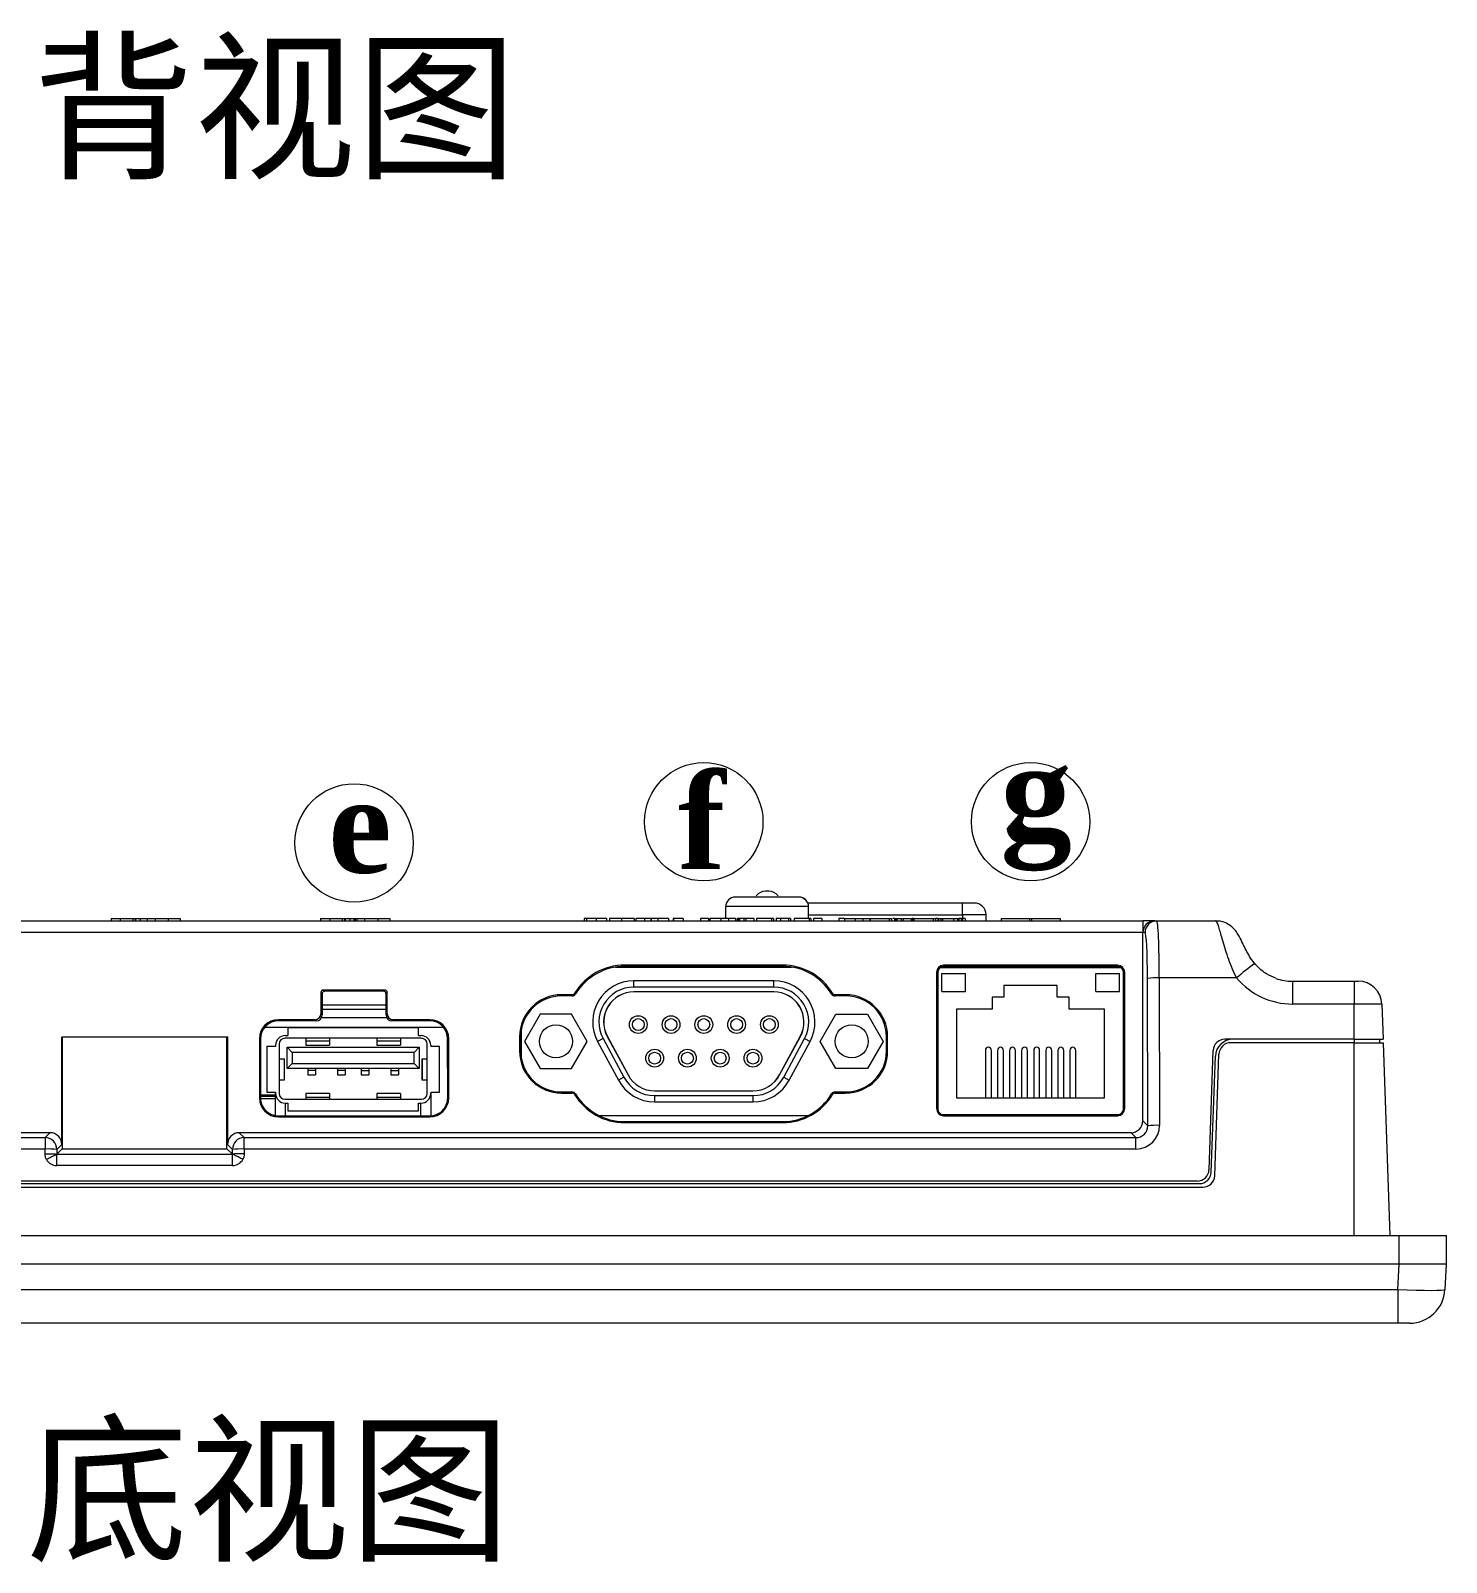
# Model space of a CAD drawing. Header units: millimetres. Extents: x 76 to 1788, y -159 to 878.
# Drawn here: x 1183.3 to 1302.9, y 143.1 to 272.5 of the extents above; entities that cross this region are included whole.
import ezdxf

# ---------------------------------------------------------------- set-up
doc = ezdxf.new("R2010")
doc.units = ezdxf.units.MM
doc.header["$LTSCALE"] = 2
doc.styles.get("Standard").update_dxf_attribs({"font": 'TIMES.TTF'})

msp = doc.modelspace()

# ---------------------------------------------------------------- linework, layer by layer
at = {"lineweight": 0}
for p, q in [((1249.027, 198.509), (1242.027, 198.509)), ((1242.027, 197.509), (1242.027, 198.509)), ((1262.027, 198.809), (1248.969, 198.809)), ((1249.027, 197.509), (1249.027, 198.509)), ((1262.027, 197.809), (1262.027, 198.809)), ((1148.586, 197.309), (1277.277, 197.309)), ((1190.096, 197.509), (1190.096, 197.309)), ((1190.096, 197.509), (1190.868, 197.509)), ((1190.868, 197.509), (1190.868, 197.309)), ((1190.868, 197.509), (1191.93, 197.509)), ((1191.93, 197.509), (1191.93, 197.309)), ((1191.93, 197.509), (1192.124, 197.509)), ((1192.124, 197.509), (1192.124, 197.309)), ((1192.124, 197.509), (1192.15, 197.509)), ((1192.15, 197.509), (1192.15, 197.309)), ((1192.15, 197.509), (1192.548, 197.509)), ((1192.548, 197.509), (1192.548, 197.309)), ((1192.548, 197.509), (1193.136, 197.509)), ((1193.136, 197.509), (1193.136, 197.309)), ((1193.136, 197.509), (1193.143, 197.509)), ((1193.143, 197.509), (1193.143, 197.309)), ((1193.143, 197.509), (1193.817, 197.509)), ((1193.817, 197.509), (1193.817, 197.309)), ((1193.817, 197.509), (1194.923, 197.509)), ((1194.923, 197.509), (1194.923, 197.309)), ((1194.923, 197.509), (1195.937, 197.509)), ((1195.937, 197.509), (1195.937, 197.309)), ((1207.795, 197.509), (1207.795, 197.309)), ((1207.795, 197.509), (1208.567, 197.509)), ((1208.567, 197.509), (1208.567, 197.309)), ((1208.567, 197.509), (1209.629, 197.509)), ((1209.629, 197.509), (1209.629, 197.309)), ((1209.629, 197.509), (1209.823, 197.509)), ((1209.823, 197.509), (1209.823, 197.309)), ((1209.823, 197.509), (1209.866, 197.509)), ((1209.866, 197.509), (1209.866, 197.309)), ((1209.866, 197.509), (1210.251, 197.509)), ((1210.251, 197.509), (1210.251, 197.309)), ((1210.251, 197.509), (1210.589, 197.509)), ((1210.589, 197.509), (1210.589, 197.309)), ((1210.589, 197.509), (1210.706, 197.509)), ((1210.706, 197.509), (1210.706, 197.309)), ((1210.706, 197.509), (1210.842, 197.509)), ((1210.842, 197.509), (1211.516, 197.509)), ((1210.842, 197.509), (1210.842, 197.309)), ((1211.516, 197.509), (1211.516, 197.309)), ((1211.516, 197.509), (1212.622, 197.509)), ((1212.622, 197.509), (1212.622, 197.309)), ((1212.622, 197.509), (1213.635, 197.509)), ((1213.635, 197.509), (1213.635, 197.309)), ((1230.057, 197.509), (1230.057, 197.309)), ((1230.271, 197.509), (1230.271, 197.309)), ((1231.078, 197.509), (1231.078, 197.309)), ((1231.946, 197.509), (1231.946, 197.309)), ((1232.196, 197.509), (1232.196, 197.309)), ((1233.233, 197.509), (1233.233, 197.309)), ((1234.279, 197.509), (1234.279, 197.309)), ((1235.168, 197.509), (1234.418, 197.509)), ((1234.418, 197.509), (1234.418, 197.309)), ((1235.168, 197.509), (1235.168, 197.309)), ((1235.696, 197.509), (1235.168, 197.509)), ((1235.696, 197.509), (1235.696, 197.309)), ((1235.724, 197.509), (1235.696, 197.509)), ((1235.724, 197.509), (1235.724, 197.309)), ((1236.279, 197.509), (1235.724, 197.509)), ((1236.279, 197.509), (1236.279, 197.309)), ((1237.196, 197.509), (1236.279, 197.509)), ((1237.196, 197.509), (1237.196, 197.309)), ((1237.585, 197.509), (1237.585, 197.309)), ((1237.608, 197.509), (1237.585, 197.509)), ((1237.608, 197.509), (1237.608, 197.309)), ((1237.613, 197.509), (1237.613, 197.309)), ((1238.418, 197.509), (1237.613, 197.509)), ((1238.418, 197.509), (1238.418, 197.309)), ((1240.585, 197.509), (1239.891, 197.509)), ((1239.891, 197.509), (1239.891, 197.309)), ((1240.585, 197.509), (1240.585, 197.309)), ((1240.696, 197.509), (1240.696, 197.309)), ((1241.613, 197.509), (1240.696, 197.509)), ((1242.269, 197.509), (1241.613, 197.509)), ((1241.613, 197.509), (1241.613, 197.309)), ((1242.269, 197.509), (1242.269, 197.309)), ((1242.857, 197.509), (1242.269, 197.509)), ((1242.857, 197.509), (1242.857, 197.309)), ((1243.002, 197.509), (1243.002, 197.309)), ((1243.029, 197.509), (1243.029, 197.309)), ((1243.085, 197.509), (1243.029, 197.509)), ((1243.085, 197.509), (1243.085, 197.309)), ((1243.179, 197.509), (1243.179, 197.309)), ((1243.565, 197.509), (1243.565, 197.309)), ((1243.736, 197.509), (1243.736, 197.309)), ((1244.391, 197.509), (1244.391, 197.309)), ((1244.641, 197.509), (1244.641, 197.309)), ((1245.907, 197.509), (1244.641, 197.509)), ((1245.907, 197.509), (1245.907, 197.309)), ((1246.057, 197.509), (1245.907, 197.509)), ((1246.057, 197.509), (1246.057, 197.309)), ((1246.279, 197.509), (1246.279, 197.309)), ((1246.654, 197.509), (1246.654, 197.309)), ((1247.324, 197.509), (1247.324, 197.309)), ((1247.502, 197.509), (1247.502, 197.309)), ((1247.807, 197.509), (1247.807, 197.309)), ((1249.074, 197.509), (1247.807, 197.509)), ((1249.027, 197.809), (1262.027, 197.809)), ((1249.074, 197.509), (1249.074, 197.309)), ((1249.224, 197.509), (1249.074, 197.509)), ((1249.224, 197.509), (1249.224, 197.309)), ((1249.446, 197.509), (1249.446, 197.309)), ((1250.141, 197.509), (1249.446, 197.509)), ((1250.141, 197.509), (1250.141, 197.309)), ((1251.573, 197.509), (1251.573, 197.309)), ((1252.052, 197.509), (1251.573, 197.509)), ((1252.052, 197.509), (1252.968, 197.509)), ((1252.052, 197.509), (1252.052, 197.309)), ((1252.968, 197.509), (1253.625, 197.509)), ((1252.968, 197.509), (1252.968, 197.309)), ((1253.625, 197.509), (1253.625, 197.309)), ((1253.625, 197.509), (1254.213, 197.509)), ((1254.213, 197.509), (1254.213, 197.309)), ((1254.213, 197.509), (1254.239, 197.509)), ((1254.239, 197.509), (1254.239, 197.309)), ((1254.239, 197.509), (1255.839, 197.509)), ((1255.839, 197.509), (1255.839, 197.309)), ((1255.839, 197.509), (1256.024, 197.509)), ((1256.024, 197.509), (1256.024, 197.309)), ((1256.302, 197.509), (1256.143, 197.509)), ((1256.302, 197.509), (1256.302, 197.309)), ((1256.329, 197.509), (1256.329, 197.309)), ((1256.329, 197.509), (1256.385, 197.509)), ((1256.385, 197.509), (1256.385, 197.309)), ((1256.479, 197.509), (1256.479, 197.309)), ((1256.865, 197.509), (1256.865, 197.309)), ((1257.036, 197.509), (1257.036, 197.309)), ((1257.691, 197.509), (1257.691, 197.309)), ((1257.712, 197.509), (1257.712, 197.309)), ((1257.768, 197.509), (1257.768, 197.309)), ((1257.861, 197.509), (1257.861, 197.309)), ((1257.906, 197.509), (1257.861, 197.509)), ((1257.913, 197.509), (1257.913, 197.309)), ((1257.913, 197.509), (1259.562, 197.509)), ((1259.562, 197.509), (1259.562, 197.309)), ((1259.562, 197.509), (1259.746, 197.509)), ((1259.746, 197.509), (1259.746, 197.309)), ((1259.941, 197.509), (1259.746, 197.509)), ((1259.941, 197.509), (1259.941, 197.309)), ((1259.941, 197.509), (1260, 197.509)), ((1260, 197.509), (1260, 197.309)), ((1260.204, 197.509), (1260.204, 197.309)), ((1260.357, 197.509), (1260.357, 197.309)), ((1260.357, 197.509), (1261.274, 197.509)), ((1261.274, 197.509), (1261.274, 197.309)), ((1261.612, 197.509), (1261.612, 197.309)), ((1261.659, 197.509), (1261.659, 197.309)), ((1261.659, 197.509), (1261.718, 197.509)), ((1261.718, 197.509), (1261.718, 197.309)), ((1261.934, 197.509), (1261.718, 197.509)), ((1261.934, 197.509), (1261.934, 197.309)), ((1264.027, 197.809), (1262.027, 197.809)), ((1262.027, 197.809), (1262.027, 197.509)), ((1262.032, 197.509), (1262.032, 197.309)), ((1262.265, 197.509), (1262.265, 197.309)), ((1264.027, 197.309), (1264.027, 197.809)), ((1265.309, 197.509), (1267.706, 197.509)), ((1265.309, 197.509), (1265.309, 197.309)), ((1267.706, 197.509), (1267.706, 197.309)), ((1267.706, 197.509), (1267.88, 197.509)), ((1267.88, 197.509), (1267.88, 197.309)), ((1267.88, 197.509), (1270.277, 197.509)), ((1270.277, 197.509), (1270.277, 197.309)), ((1277.277, 197.309), (1277.277, 196.309)), ((1278.276, 197.309), (1277.277, 197.309)), ((1278.276, 197.309), (1278.458, 197.309)), ((1278.458, 197.309), (1283.426, 197.309)), ((1277.277, 196.309), (1148.586, 196.309)), ((1277.459, 196.309), (1277.277, 196.309)), ((1277.277, 180.407), (1277.277, 196.309)), ((1232.721, 193.399), (1247.593, 193.399)), ((1246.833, 193.562), (1233.481, 193.562)), ((1233.481, 193.459), (1233.481, 193.562)), ((1246.833, 193.459), (1233.481, 193.459)), ((1244.245, 193.459), (1244.255, 193.399)), ((1246.799, 193.399), (1246.81, 193.459)), ((1246.833, 193.459), (1246.833, 193.562)), ((1259.839, 192.949), (1259.839, 181.449)), ((1259.942, 192.949), (1259.839, 192.949)), ((1259.942, 192.949), (1259.932, 181.449)), ((1259.943, 192.97), (1259.943, 181.343)), ((1275.443, 193.349), (1260.143, 193.349)), ((1260.293, 191.349), (1260.293, 192.849)), ((1260.293, 192.849), (1262.293, 192.849)), ((1275.143, 193.552), (1260.443, 193.552)), ((1260.443, 193.449), (1260.443, 193.552)), ((1275.143, 193.449), (1260.443, 193.449)), ((1262.293, 191.349), (1262.293, 192.849)), ((1273.293, 191.349), (1273.293, 192.849)), ((1273.293, 192.849), (1275.293, 192.849)), ((1275.143, 193.449), (1275.143, 193.552)), ((1275.293, 191.349), (1275.293, 192.849)), ((1275.643, 181.343), (1275.643, 192.97)), ((1275.654, 181.449), (1275.643, 192.949)), ((1275.643, 192.949), (1275.746, 192.949)), ((1275.746, 181.449), (1275.746, 192.949)), ((1234.266, 191.71), (1234.266, 192.235)), ((1246.086, 192.235), (1234.266, 192.235)), ((1246.086, 191.71), (1234.266, 191.71)), ((1246.086, 191.71), (1246.086, 192.235)), ((1270.043, 191.849), (1265.543, 191.849)), ((1265.543, 191.849), (1265.543, 190.849)), ((1270.043, 190.849), (1270.043, 191.849)), ((1277.691, 179.993), (1277.669, 192.448)), ((1278.667, 192.483), (1278.69, 180.028)), ((1285.2, 192.483), (1278.667, 192.483)), ((1289.917, 192.209), (1289.917, 190.279)), ((1289.917, 192.209), (1295.127, 192.209)), ((1295.127, 192.209), (1295.474, 192.209)), ((1295.127, 192.209), (1295.127, 190.279)), ((1229.037, 191.062), (1228.157, 191.062)), ((1228.157, 190.961), (1228.157, 191.062)), ((1229.037, 190.961), (1228.157, 190.961)), ((1229.037, 190.961), (1229.037, 191.062)), ((1229.343, 191.133), (1229.256, 191.186)), ((1246.086, 191.31), (1234.266, 191.31)), ((1246.086, 191.3), (1234.266, 191.3)), ((1250.971, 191.133), (1251.058, 191.186)), ((1252.157, 191.062), (1251.277, 191.062)), ((1251.277, 190.961), (1251.277, 191.062)), ((1252.157, 190.961), (1251.277, 190.961)), ((1252.157, 190.961), (1252.157, 191.062)), ((1260.293, 191.349), (1262.293, 191.349)), ((1265.543, 190.849), (1264.543, 190.849)), ((1264.543, 190.849), (1264.543, 189.849)), ((1271.043, 190.849), (1270.043, 190.849)), ((1271.043, 189.849), (1271.043, 190.849)), ((1273.293, 191.349), (1275.293, 191.349)), ((1295.127, 190.279), (1289.917, 190.279)), ((1295.127, 187.309), (1295.127, 190.279)), ((1297.473, 190.279), (1295.127, 190.279)), ((1297.473, 190.279), (1297.576, 187.309)), ((1226.356, 189.419), (1225.031, 187.124)), ((1229.006, 189.419), (1226.356, 189.419)), ((1230.331, 187.124), (1229.006, 189.419)), ((1250.021, 187.124), (1251.346, 189.419)), ((1251.346, 189.419), (1253.996, 189.419)), ((1253.996, 189.419), (1255.321, 187.124)), ((1259.943, 189.709), (1259.939, 189.709)), ((1264.543, 189.849), (1261.543, 189.849)), ((1261.543, 189.849), (1261.543, 182.349)), ((1274.043, 189.849), (1271.043, 189.849)), ((1274.043, 182.349), (1274.043, 189.849)), ((1275.646, 189.709), (1275.643, 189.709)), ((1224.771, 185.612), (1224.771, 188.194)), ((1255.581, 187.972), (1255.581, 185.832)), ((1185.923, 178.41), (1185.923, 187.509)), ((1185.923, 187.509), (1185.965, 187.467)), ((1185.923, 187.509), (1199.923, 187.509)), ((1185.965, 187.467), (1185.965, 178.051)), ((1199.881, 187.467), (1185.965, 187.467)), ((1199.923, 187.509), (1199.881, 187.467)), ((1199.881, 178.051), (1199.881, 187.467)), ((1199.923, 187.509), (1199.923, 178.41)), ((1224.604, 187.509), (1224.604, 186.309)), ((1224.702, 187.509), (1224.604, 187.509)), ((1224.702, 187.509), (1224.701, 186.309)), ((1224.771, 187.309), (1224.701, 187.309)), ((1225.031, 187.124), (1226.356, 184.829)), ((1229.006, 184.829), (1230.331, 187.124)), ((1231.663, 187.352), (1231.201, 187.104)), ((1231.201, 187.104), (1232.956, 183.844)), ((1231.663, 187.352), (1233.418, 184.092)), ((1232.015, 187.542), (1233.77, 184.282)), ((1232.024, 187.547), (1233.779, 184.287)), ((1246.573, 184.287), (1248.328, 187.547)), ((1246.582, 184.282), (1248.337, 187.542)), ((1246.934, 184.092), (1248.689, 187.352)), ((1247.396, 183.844), (1249.151, 187.104)), ((1248.689, 187.352), (1249.151, 187.104)), ((1251.346, 184.829), (1250.021, 187.124)), ((1255.321, 187.124), (1253.996, 184.829)), ((1255.613, 187.309), (1255.581, 187.309)), ((1255.612, 187.509), (1255.711, 187.509)), ((1255.614, 186.309), (1255.612, 187.509)), ((1255.711, 186.309), (1255.711, 187.509)), ((1259.943, 187.309), (1259.937, 187.309)), ((1295.127, 187.309), (1284.218, 187.309)), ((1295.127, 187.009), (1284.708, 187.009)), ((1295.127, 187.309), (1295.127, 187.009)), ((1295.127, 187.309), (1297.276, 187.309)), ((1295.127, 187.009), (1297.587, 187.009)), ((1295.127, 170.709), (1295.127, 187.009)), ((1297.276, 187.309), (1297.576, 187.309)), ((1297.276, 187.309), (1297.287, 187.009)), ((1297.587, 187.009), (1298.156, 170.709)), ((1224.701, 186.309), (1224.604, 186.309)), ((1255.614, 186.309), (1255.711, 186.309)), ((1263.973, 186.349), (1263.973, 182.349)), ((1264.473, 182.349), (1264.473, 186.349)), ((1264.993, 186.349), (1264.993, 182.349)), ((1265.493, 182.349), (1265.493, 186.349)), ((1266.013, 186.349), (1266.013, 182.349)), ((1266.513, 182.349), (1266.513, 186.349)), ((1267.033, 186.349), (1267.033, 182.349)), ((1267.533, 182.349), (1267.533, 186.349)), ((1268.053, 186.349), (1268.053, 182.349)), ((1268.553, 182.349), (1268.553, 186.349)), ((1269.073, 186.349), (1269.073, 182.349)), ((1269.573, 182.349), (1269.573, 186.349)), ((1270.093, 186.349), (1270.093, 182.349)), ((1270.593, 182.349), (1270.593, 186.349)), ((1271.113, 186.349), (1271.113, 182.349)), ((1271.613, 182.349), (1271.613, 186.349)), ((1282.867, 176.274), (1283.218, 186.344)), ((1283.061, 176.074), (1283.403, 185.861)), ((1283.35, 175.774), (1283.709, 186.044)), ((1226.356, 184.829), (1229.006, 184.829)), ((1233.418, 184.092), (1232.956, 183.844)), ((1246.934, 184.092), (1247.396, 183.844)), ((1253.996, 184.829), (1251.346, 184.829)), ((1228.157, 182.849), (1229.037, 182.849)), ((1228.157, 182.849), (1228.157, 182.755)), ((1228.157, 182.755), (1229.037, 182.755)), ((1229.037, 182.849), (1229.037, 182.755)), ((1229.336, 182.681), (1229.256, 182.632)), ((1236.021, 182.948), (1244.331, 182.948)), ((1236.021, 182.938), (1244.331, 182.938)), ((1236.021, 182.538), (1244.331, 182.538)), ((1236.021, 182.538), (1236.021, 182.013)), ((1244.331, 182.538), (1244.331, 182.013)), ((1250.978, 182.681), (1251.058, 182.632)), ((1251.277, 182.849), (1252.157, 182.849)), ((1251.277, 182.849), (1251.277, 182.755)), ((1251.277, 182.755), (1252.157, 182.755)), ((1252.157, 182.849), (1252.157, 182.755)), ((1236.021, 182.013), (1244.331, 182.013)), ((1259.932, 181.449), (1259.839, 181.449)), ((1261.543, 182.349), (1274.043, 182.349)), ((1275.654, 181.449), (1275.746, 181.449)), ((1231.333, 180.849), (1248.981, 180.849)), ((1233.481, 180.347), (1246.833, 180.347)), ((1233.481, 180.347), (1233.481, 180.255)), ((1233.481, 180.255), (1246.833, 180.255)), ((1246.833, 180.347), (1246.833, 180.255)), ((1260.443, 180.937), (1260.443, 180.845)), ((1260.443, 180.937), (1275.143, 180.937)), ((1260.443, 180.845), (1275.143, 180.845)), ((1275.143, 180.937), (1275.143, 180.845)), ((1277.277, 180.407), (1277.691, 179.993)), ((1127.859, 178.991), (1184.507, 178.991)), ((1184.925, 179.409), (1128.277, 179.409)), ((1184.507, 178.991), (1184.925, 179.409)), ((1184.507, 178.991), (1184.507, 178.027)), ((1200.922, 179.409), (1201.34, 178.991)), ((1276.278, 179.409), (1200.922, 179.409)), ((1201.34, 178.027), (1201.34, 178.991)), ((1201.34, 178.991), (1276.696, 178.991)), ((1276.696, 178.991), (1276.278, 179.409)), ((1276.696, 178.027), (1276.696, 178.991)), ((1184.507, 178.027), (1127.859, 178.027)), ((1184.506, 177.625), (1184.507, 178.027)), ((1185.502, 177.591), (1185.504, 177.59)), ((1185.503, 176.624), (1185.503, 177.588)), ((1185.503, 177.588), (1200.344, 177.588)), ((1185.504, 177.59), (1185.965, 178.051)), ((1185.505, 177.992), (1185.504, 177.59)), ((1185.923, 178.41), (1185.505, 177.992)), ((1185.965, 178.051), (1199.881, 178.051)), ((1200.342, 177.59), (1199.881, 178.051)), ((1200.341, 177.992), (1199.923, 178.41)), ((1200.342, 177.59), (1200.341, 177.992)), ((1200.344, 177.588), (1200.342, 177.59)), ((1200.344, 176.624), (1200.344, 177.588)), ((1201.34, 178.027), (1201.341, 177.625)), ((1276.696, 178.027), (1201.34, 178.027)), ((1200.344, 176.624), (1185.503, 176.624)), ((1123.203, 174.809), (1282.351, 174.809)), ((1123.493, 175.109), (1282.061, 175.109)), ((1281.867, 175.309), (1123.687, 175.309)), ((1106.626, 170.709), (1298.926, 170.709)), ((1298.926, 168.309), (1298.926, 170.709)), ((1298.926, 170.709), (1302.926, 170.709)), ((1302.926, 168.309), (1302.926, 170.709)), ((1298.926, 168.309), (1106.626, 168.309)), ((1298.813, 166.152), (1298.927, 168.309)), ((1302.926, 168.309), (1298.926, 168.309)), ((1302.921, 168.309), (1302.808, 166.152)), ((1106.741, 166.152), (1298.813, 166.152)), ((1298.813, 166.152), (1298.813, 163.309)), ((1298.813, 163.309), (1106.741, 163.309)), ((1299.812, 163.309), (1298.813, 163.309))]:
    msp.add_line(p, q, dxfattribs=at)
at = {"color": 8, "lineweight": 0}
for p, q in [((1207.92, 191.151), (1207.819, 191.253)), ((1208.018, 191.452), (1208.12, 191.351)), ((1213.124, 191.351), (1213.226, 191.452)), ((1213.426, 191.253), (1213.324, 191.151)), ((1204.222, 188.853), (1204.222, 188.952)), ((1207.419, 188.853), (1207.319, 188.952)), ((1207.819, 189.452), (1207.918, 189.352)), ((1207.919, 190.213), (1213.325, 190.213)), ((1213.326, 189.352), (1213.426, 189.452)), ((1213.925, 188.952), (1213.826, 188.853)), ((1217.022, 188.853), (1217.022, 188.952)), ((1202.716, 187.349), (1202.619, 187.349)), ((1208.545, 187.128), (1206.545, 187.128)), ((1214.545, 187.128), (1212.545, 187.128)), ((1218.528, 187.349), (1218.626, 187.349)), ((1204.714, 185.634), (1204.714, 183.884)), ((1216.376, 185.634), (1216.376, 183.884)), ((1207.375, 184.666), (1206.715, 184.666)), ((1209.875, 184.666), (1209.215, 184.666)), ((1211.215, 184.666), (1211.875, 184.666)), ((1213.715, 184.666), (1214.375, 184.666)), ((1202.712, 182.349), (1202.619, 182.349)), ((1208.545, 182.39), (1206.545, 182.39)), ((1214.545, 182.39), (1212.545, 182.39)), ((1218.532, 182.349), (1218.626, 182.349)), ((1204.222, 180.837), (1204.222, 180.745)), ((1217.022, 180.837), (1217.022, 180.745))]:
    msp.add_line(p, q, dxfattribs=at)
at = {"color": 7, "lineweight": 0}
for p, q in [((1207.819, 191.253), (1207.819, 189.452)), ((1207.92, 191.151), (1207.918, 189.352)), ((1213.226, 191.452), (1208.018, 191.452)), ((1213.124, 191.351), (1208.12, 191.351)), ((1213.326, 189.352), (1213.324, 191.151)), ((1213.426, 189.452), (1213.426, 191.253)), ((1207.319, 188.952), (1204.222, 188.952)), ((1213.389, 189.109), (1207.855, 189.109)), ((1213.325, 189.815), (1207.919, 189.815)), ((1217.022, 188.952), (1213.925, 188.952)), ((1218.181, 188.309), (1203.063, 188.309)), ((1207.419, 188.853), (1204.222, 188.853)), ((1216.055, 188.259), (1205.035, 188.259)), ((1205.035, 188.259), (1205.035, 187.609)), ((1217.022, 188.853), (1213.826, 188.853)), ((1216.055, 187.609), (1216.055, 188.259)), ((1202.619, 187.349), (1202.619, 182.349)), ((1202.716, 187.349), (1202.712, 182.349)), ((1203.995, 186.684), (1203.245, 186.684)), ((1203.245, 186.684), (1203.245, 182.834)), ((1203.995, 186.809), (1203.995, 186.684)), ((1204.295, 186.909), (1204.295, 182.709)), ((1216.315, 187.389), (1204.775, 187.389)), ((1204.795, 187.609), (1205.035, 187.609)), ((1204.97, 186.629), (1216.12, 186.629)), ((1205.403, 186.196), (1204.97, 186.629)), ((1204.97, 184.829), (1204.97, 186.629)), ((1206.545, 187.389), (1206.545, 187.386)), ((1206.545, 187.386), (1206.545, 187.128)), ((1208.545, 187.386), (1206.545, 187.386)), ((1206.545, 187.128), (1206.545, 186.79)), ((1206.545, 186.79), (1208.545, 186.79)), ((1208.545, 187.389), (1208.545, 187.386)), ((1208.545, 187.386), (1208.545, 187.128)), ((1208.545, 187.128), (1208.545, 186.79)), ((1212.545, 187.389), (1212.545, 187.386)), ((1212.545, 187.386), (1212.545, 187.128)), ((1214.545, 187.386), (1212.545, 187.386)), ((1212.545, 187.128), (1212.545, 186.79)), ((1212.545, 186.79), (1214.545, 186.79)), ((1214.545, 187.389), (1214.545, 187.386)), ((1214.545, 187.386), (1214.545, 187.128)), ((1214.545, 187.128), (1214.545, 186.79)), ((1216.12, 186.629), (1215.687, 186.196)), ((1216.055, 187.609), (1216.295, 187.609)), ((1216.12, 186.629), (1216.12, 184.829)), ((1216.795, 182.709), (1216.795, 186.909)), ((1217.095, 186.809), (1217.095, 186.684)), ((1217.845, 186.684), (1217.095, 186.684)), ((1217.845, 182.834), (1217.845, 186.684)), ((1218.532, 182.349), (1218.528, 187.349)), ((1218.626, 182.349), (1218.626, 187.349)), ((1204.295, 185.634), (1204.714, 185.634)), ((1204.714, 185.634), (1204.74, 185.634)), ((1204.74, 183.884), (1204.74, 185.634)), ((1205.403, 185.262), (1204.97, 184.829)), ((1205.403, 186.196), (1205.403, 185.262)), ((1215.687, 186.196), (1205.403, 186.196)), ((1205.403, 185.262), (1215.687, 185.262)), ((1215.687, 185.262), (1215.687, 186.196)), ((1216.12, 184.829), (1215.687, 185.262)), ((1216.35, 185.634), (1216.376, 185.634)), ((1216.35, 185.634), (1216.35, 183.884)), ((1216.376, 185.634), (1216.795, 185.634)), ((1204.295, 183.884), (1204.714, 183.884)), ((1204.714, 183.884), (1204.74, 183.884)), ((1216.12, 184.829), (1204.97, 184.829)), ((1206.715, 184.829), (1206.715, 184.666)), ((1206.715, 184.666), (1206.715, 184.309)), ((1206.715, 184.309), (1207.375, 184.309)), ((1207.375, 184.829), (1207.375, 184.666)), ((1207.375, 184.666), (1207.375, 184.309)), ((1209.215, 184.829), (1209.215, 184.666)), ((1209.215, 184.666), (1209.215, 184.309)), ((1209.215, 184.309), (1209.875, 184.309)), ((1209.875, 184.829), (1209.875, 184.666)), ((1209.875, 184.666), (1209.875, 184.309)), ((1211.215, 184.829), (1211.215, 184.666)), ((1211.215, 184.666), (1211.215, 184.309)), ((1211.215, 184.309), (1211.875, 184.309)), ((1211.875, 184.829), (1211.875, 184.666)), ((1211.875, 184.666), (1211.875, 184.309)), ((1213.715, 184.829), (1213.715, 184.666)), ((1213.715, 184.666), (1213.715, 184.309)), ((1213.715, 184.309), (1214.375, 184.309)), ((1214.375, 184.829), (1214.375, 184.666)), ((1214.375, 184.666), (1214.375, 184.309)), ((1216.35, 183.884), (1216.376, 183.884)), ((1216.376, 183.884), (1216.795, 183.884)), ((1203.995, 182.586), (1202.712, 182.586)), ((1202.712, 182.486), (1203.995, 182.486)), ((1203.245, 182.834), (1203.995, 182.834)), ((1203.995, 182.834), (1203.995, 182.709)), ((1203.995, 180.854), (1203.995, 182.709)), ((1206.545, 182.728), (1206.545, 182.39)), ((1208.545, 182.728), (1206.545, 182.728)), ((1208.545, 182.728), (1208.545, 182.39)), ((1212.545, 182.728), (1212.545, 182.39)), ((1214.545, 182.728), (1212.545, 182.728)), ((1214.545, 182.728), (1214.545, 182.39)), ((1217.095, 182.834), (1217.095, 182.709)), ((1217.095, 182.834), (1217.845, 182.834)), ((1217.095, 182.709), (1217.095, 180.839)), ((1203.995, 182.273), (1202.732, 182.273)), ((1204.775, 182.229), (1216.315, 182.229)), ((1204.795, 181.909), (1205.035, 181.909)), ((1204.82, 180.837), (1204.82, 181.909)), ((1205.035, 181.909), (1205.035, 181.259)), ((1205.035, 181.259), (1216.055, 181.259)), ((1206.545, 182.39), (1206.545, 182.229)), ((1208.545, 182.39), (1208.545, 182.229)), ((1212.545, 182.39), (1212.545, 182.229)), ((1214.545, 182.39), (1214.545, 182.229)), ((1216.055, 181.259), (1216.055, 181.909)), ((1216.055, 181.909), (1216.295, 181.909)), ((1216.27, 180.837), (1216.27, 181.909)), ((1204.222, 180.837), (1217.022, 180.837)), ((1204.222, 180.745), (1217.022, 180.745))]:
    msp.add_line(p, q, dxfattribs=at)
at = {"lineweight": 0, "flags": 128}
msp.add_lwpolyline([(1248.544, 199.243), (1248.672, 199.174), (1248.793, 199.074)], dxfattribs=at)
at = {"lineweight": 0}
for centre, radius in [((1240.176, 205.68), 5), ((1267.793, 205.68), 5), ((1210.622, 203.887), 5), ((1234.636, 188.544), 0.75), ((1234.636, 188.544), 0.5), ((1237.406, 188.544), 0.75), ((1237.406, 188.544), 0.5), ((1240.176, 188.544), 0.75), ((1240.176, 188.544), 0.5), ((1242.946, 188.544), 0.75), ((1242.946, 188.544), 0.5), ((1245.716, 188.544), 0.75), ((1245.716, 188.544), 0.5), ((1227.681, 187.124), 1.4), ((1252.671, 187.124), 1.4), ((1236.021, 185.704), 0.75), ((1238.791, 185.704), 0.75), ((1241.561, 185.704), 0.75), ((1244.331, 185.704), 0.75), ((1236.021, 185.704), 0.5), ((1238.791, 185.704), 0.5), ((1241.561, 185.704), 0.5), ((1244.331, 185.704), 0.5)]:
    msp.add_circle(centre, radius, dxfattribs=at)
for centre, radius, start, end in [((1242.827, 198.509), 0.8, 90, 180), ((1245.393, 198.809), 1, 90, 141.97672), ((1245.661, 198.809), 1, 38.01159, 90), ((1248.227, 198.509), 0.8, 0, 45), ((1263.027, 197.809), 1, 0, 90), ((1278.276, 196.309), 0.999, 90.03931, 180.03926), ((1278.458, 196.309), 0.999, 90.03931, 180.03926), ((1233.481, 188.619), 4.944, 90, 148.71933), ((1233.481, 188.614), 4.844, 90, 148.67454), ((1246.833, 188.619), 4.944, 31.28067, 90), ((1246.833, 188.614), 4.844, 31.32546, 90), ((1260.443, 192.949), 0.604, 90, 180), ((1260.443, 192.948), 0.5, 90, 179.94759), ((1275.143, 192.949), 0.604, 0, 90), ((1275.143, 192.948), 0.5, 0.05241, 90), ((1296.242, 180.033), 16.641, 124.83109, 131.56967), ((1234.266, 188.754), 3.481, 90, 208.29625), ((1234.266, 188.754), 2.956, 90, 208.29625), ((1246.086, 188.754), 3.481, 331.70375, 90), ((1246.086, 188.754), 2.956, 331.70375, 90), ((1278.45, 184.4), 8.086, 88.45908, 95.54397), ((1295.474, 190.209), 2, 2, 90), ((1228.157, 187.509), 3.554, 90, 180), ((1228.157, 187.506), 3.455, 90, 179.94759), ((1229.037, 191.319), 0.256, 270, 328.71933), ((1229.037, 191.319), 0.358, 270, 328.67454), ((1234.266, 188.754), 2.556, 90, 208.29625), ((1234.266, 188.754), 2.546, 90, 208.29625), ((1246.086, 188.754), 2.556, 331.70375, 90), ((1246.086, 188.754), 2.546, 331.70375, 90), ((1251.277, 191.319), 0.358, 211.32546, 270), ((1251.277, 191.319), 0.256, 211.28067, 270), ((1252.157, 187.509), 3.554, 0, 90), ((1252.157, 187.506), 3.455, 0.05241, 90), ((1284.218, 186.309), 1, 90, 178), ((1284.902, 185.809), 1.5, 90, 178), ((1284.708, 186.009), 1, 90, 178), ((1228.157, 186.309), 3.554, 180, 270), ((1228.157, 186.306), 3.457, 179.94759, 270), ((1252.157, 186.309), 3.554, 270, 0), ((1252.157, 186.306), 3.457, 270, 0.05241), ((1236.021, 185.494), 3.481, 208.29625, 270), ((1236.021, 185.494), 2.956, 208.29625, 270), ((1236.021, 185.494), 2.556, 208.29625, 270), ((1236.021, 185.494), 2.546, 208.29625, 270), ((1244.331, 185.494), 2.546, 270, 331.70375), ((1244.331, 185.494), 2.556, 270, 331.70375), ((1244.331, 185.494), 2.956, 270, 331.70375), ((1244.331, 185.494), 3.481, 270, 331.70375), ((1229.037, 182.499), 0.35, 31.23587, 90), ((1229.037, 182.499), 0.256, 31.28067, 90), ((1233.481, 185.199), 4.944, 211.28067, 270), ((1233.481, 185.194), 4.848, 211.23587, 270), ((1246.833, 185.194), 4.848, 270, 328.76413), ((1246.833, 185.199), 4.944, 270, 328.71933), ((1251.277, 182.499), 0.35, 90, 148.76413), ((1251.277, 182.499), 0.256, 90, 148.71933), ((1260.443, 181.449), 0.604, 180, 270), ((1260.443, 181.448), 0.511, 179.94759, 270), ((1275.143, 181.449), 0.604, 270, 0), ((1275.143, 181.448), 0.511, 270, 0.05241), ((1278.473, 171.945), 8.086, 88.45908, 95.54397), ((1184.503, 177.989), 1.002, 0.1836, 89.8164), ((1201.343, 177.989), 1.002, 90.1836, 179.8164), ((1184.724, 169.944), 8.086, 84.45603, 91.54092), ((1201.122, 169.944), 8.086, 88.45908, 95.54397), ((1185.502, 177.621), 0.996, 208.05505, 270.00716), ((1200.344, 177.621), 0.996, 269.99284, 331.94495), ((1281.867, 176.309), 1, 270, 358), ((1282.061, 176.109), 1, 270, 358), ((1282.351, 175.809), 1, 270, 358), ((1299.812, 166.309), 3, 270, 357)]:
    msp.add_arc(centre, radius, start, end, dxfattribs=at)
at = {"color": 7, "lineweight": 0}
for centre, radius, start, end in [((1204.222, 187.349), 1.604, 90, 180), ((1217.022, 187.349), 1.604, 0, 90), ((1204.222, 187.347), 1.506, 90, 179.94759), ((1217.022, 187.347), 1.506, 0.05241, 90), ((1204.795, 186.809), 0.8, 90, 180), ((1204.775, 186.909), 0.48, 90, 180), ((1216.295, 186.809), 0.8, 0, 90), ((1216.315, 186.909), 0.48, 0, 90), ((1204.795, 182.709), 0.8, 180, 270), ((1204.775, 182.709), 0.48, 180, 270), ((1216.295, 182.709), 0.8, 270, 0), ((1216.315, 182.709), 0.48, 270, 0), ((1204.222, 182.349), 1.604, 180, 270), ((1204.222, 182.347), 1.51, 179.94759, 270), ((1217.022, 182.347), 1.51, 270, 0.05241), ((1217.022, 182.349), 1.604, 270, 0)]:
    msp.add_arc(centre, radius, start, end, dxfattribs=at)
at = {"lineweight": 0}
for centre, major_axis, ratio, start_param, end_param in [((1278.458, 192.309), (0, 5), 0.0419262, 4.7472956, 6.2831853), ((1277.459, 192.309), (0, 4), 0.0524078, 4.7472956, 6.2831853), ((1289.884, 196.279), (5.947, -1.255), 0.9865998, 4.0370736, 4.9230285), ((1289.884, 196.209), (4.05, -0.651), 0.974569, 4.5288978, 4.8758954), ((1264.223, 186.349), (0, 0.288), 0.8682431, 0, 1.5707963), ((1264.223, 186.349), (0, 0.288), 0.8682431, 4.712389, 6.2831853), ((1265.243, 186.349), (0, 0.288), 0.8682431, 0, 1.5707963), ((1265.243, 186.349), (0, 0.288), 0.8682431, 4.712389, 6.2831853), ((1266.263, 186.349), (0, 0.288), 0.8682431, 0, 1.5707963), ((1266.263, 186.349), (0, 0.288), 0.8682431, 4.712389, 6.2831853), ((1267.283, 186.349), (0, 0.288), 0.8682431, 0, 1.5707963), ((1267.283, 186.349), (0, 0.288), 0.8682431, 4.712389, 6.2831853), ((1268.303, 186.349), (0, 0.288), 0.8682431, 0, 1.5707963), ((1268.303, 186.349), (0, 0.288), 0.8682431, 4.712389, 6.2831853), ((1269.323, 186.349), (0, 0.288), 0.8682431, 0, 1.5707963), ((1269.323, 186.349), (0, 0.288), 0.8682431, 4.712389, 6.2831853), ((1270.343, 186.349), (0, 0.288), 0.8682431, 0, 1.5707963), ((1270.343, 186.349), (0, 0.288), 0.8682431, 4.712389, 6.2831853), ((1271.363, 186.349), (0, 0.288), 0.8682431, 0, 1.5707963), ((1271.363, 186.349), (0, 0.288), 0.8682431, 4.712389, 6.2831853), ((1276.276, 180.41), (0.709, -0.709), 0.9972647, 5.4991567, 7.0672139), ((1276.687, 180.033), (-1.127, 1.664), 0.9950888, 2.5483637, 4.116421), ((1276.687, 179.999), (-0.602, 0.814), 0.9876996, 2.5079568, 4.0760141), ((1184.922, 178.407), (0.709, 0.709), 0.9972647, 5.4991567, 7.0672139), ((1200.925, 178.407), (0.709, -0.709), 0.9972647, 2.357564, 3.9256213), ((1298.811, 166.309), (3.997, -0.157), 0.0391916, 4.7146138, 6.282671)]:
    msp.add_ellipse(centre, major_axis=major_axis, ratio=ratio, start_param=start_param, end_param=end_param, dxfattribs=at)
at = {"color": 7, "lineweight": 0}
for centre, major_axis, ratio, start_param, end_param in [((1208.019, 191.252), (0.142, -0.142), 0.9972647, 2.357564, 3.9256213), ((1208.12, 191.151), (-0.17, 0.105), 0.9979617, 5.2669373, 6.8349945), ((1213.124, 191.151), (-0.17, -0.105), 0.9979617, 2.5897834, 4.1578407), ((1213.225, 191.252), (-0.142, -0.142), 0.9972647, 2.357564, 3.9256213), ((1207.318, 189.453), (-0.355, 0.355), 0.9972647, 2.357564, 3.9256213), ((1207.418, 189.353), (-0.426, 0.263), 0.9979617, 2.1253446, 3.6934019), ((1213.826, 189.353), (-0.426, -0.263), 0.9979617, 5.7313761, 7.2994334), ((1213.926, 189.453), (0.355, 0.355), 0.9972647, 2.357564, 3.9256213)]:
    msp.add_ellipse(centre, major_axis=major_axis, ratio=ratio, start_param=start_param, end_param=end_param, dxfattribs=at)
at = {"lineweight": 0}
for points, knots in [([(1248.227, 199.309), (1248.186, 199.309), (1248.105, 199.309), (1247.481, 199.309), (1246.588, 199.309), (1245.527, 199.309), (1244.466, 199.309), (1243.573, 199.309), (1242.949, 199.309), (1242.868, 199.309), (1242.827, 199.309)], [0, 0, 0, 0, 0.1250002, 0.2499994, 0.3750001, 0.4999996, 0.6249982, 0.7499977, 0.8749984, 1, 1, 1, 1]), ([(1245.661, 199.809), (1245.659, 199.809), (1245.655, 199.809), (1245.629, 199.809), (1245.602, 199.809), (1245.571, 199.809), (1245.536, 199.809), (1245.501, 199.809), (1245.467, 199.809), (1245.431, 199.809), (1245.399, 199.809), (1245.395, 199.809), (1245.393, 199.809)], [0, 0, 0, 0, 0.1263154, 0.2493271, 0.3121636, 0.3732369, 0.4998717, 0.562932, 0.6240845, 0.7504243, 0.8720019, 1, 1, 1, 1]), ([(1263.027, 198.809), (1263.012, 198.809), (1262.982, 198.809), (1262.751, 198.809), (1262.42, 198.809), (1262.158, 198.809), (1262.027, 198.809)], [0, 0, 0, 0, 0.2498442, 0.4999999, 0.7501558, 1, 1, 1, 1]), ([(1230.271, 197.509), (1230.201, 197.509), (1230.077, 197.509), (1230.063, 197.509), (1230.057, 197.509)], [0, 0, 0, 0, 0.5591811, 1, 1, 1, 1]), ([(1231.078, 197.509), (1230.902, 197.509), (1230.588, 197.509), (1230.368, 197.509), (1230.271, 197.509)], [0, 0, 0, 0, 0.55975495, 1, 1, 1, 1]), ([(1231.946, 197.509), (1231.89, 197.509), (1231.779, 197.509), (1231.49, 197.509), (1231.234, 197.509), (1231.078, 197.509)], [0, 0, 0, 0, 0.2809832, 0.5612595, 1, 1, 1, 1]), ([(1233.233, 197.509), (1233.079, 197.509), (1232.772, 197.509), (1232.423, 197.509), (1232.223, 197.509), (1232.205, 197.509), (1232.196, 197.509)], [0, 0, 0, 0, 0.2797911, 0.5593115, 0.7794394, 1, 1, 1, 1]), ([(1234.279, 197.509), (1234.263, 197.509), (1234.23, 197.509), (1233.943, 197.509), (1233.597, 197.509), (1233.354, 197.509), (1233.233, 197.509)], [0, 0, 0, 0, 0.2796637, 0.5591973, 0.7795031, 1, 1, 1, 1]), ([(1243.179, 197.509), (1243.169, 197.509), (1243.148, 197.509), (1243.12, 197.509), (1243.095, 197.509), (1243.089, 197.509), (1243.085, 197.509)], [0, 0, 0, 0, 0.1869541, 0.373399, 0.5596297, 1, 1, 1, 1]), ([(1243.565, 197.509), (1243.521, 197.509), (1243.448, 197.509), (1243.349, 197.509), (1243.265, 197.509), (1243.208, 197.509), (1243.179, 197.509)], [0, 0, 0, 0, 0.3400365, 0.5601422, 0.7802365, 1, 1, 1, 1]), ([(1243.736, 197.509), (1243.704, 197.509), (1243.646, 197.509), (1243.59, 197.509), (1243.565, 197.509)], [0, 0, 0, 0, 0.5599368, 1, 1, 1, 1]), ([(1244.391, 197.509), (1244.376, 197.509), (1244.347, 197.509), (1244.156, 197.509), (1243.946, 197.509), (1243.806, 197.509), (1243.736, 197.509)], [0, 0, 0, 0, 0.2784494, 0.5582935, 0.7789523, 1, 1, 1, 1]), ([(1246.654, 197.509), (1246.58, 197.509), (1246.47, 197.509), (1246.351, 197.509), (1246.293, 197.509), (1246.284, 197.509), (1246.279, 197.509)], [0, 0, 0, 0, 0.5014528, 0.7507919, 0.8761445, 1, 1, 1, 1]), ([(1247.324, 197.509), (1247.212, 197.509), (1247.011, 197.509), (1246.763, 197.509), (1246.654, 197.509)], [0, 0, 0, 0, 0.5577213, 1, 1, 1, 1]), ([(1247.502, 197.509), (1247.492, 197.509), (1247.475, 197.509), (1247.37, 197.509), (1247.324, 197.509)], [0, 0, 0, 0, 0.5591868, 1, 1, 1, 1]), ([(1256.385, 197.509), (1256.39, 197.509), (1256.395, 197.509), (1256.421, 197.509), (1256.445, 197.509), (1256.465, 197.509), (1256.479, 197.509)], [0, 0, 0, 0, 0.49971763, 0.62499001, 0.75049488, 1, 1, 1, 1]), ([(1256.479, 197.509), (1256.523, 197.509), (1256.596, 197.509), (1256.695, 197.509), (1256.779, 197.509), (1256.837, 197.509), (1256.865, 197.509)], [0, 0, 0, 0, 0.3396435, 0.5597878, 0.779926, 1, 1, 1, 1]), ([(1256.865, 197.509), (1256.897, 197.509), (1256.953, 197.509), (1257.011, 197.509), (1257.036, 197.509)], [0, 0, 0, 0, 0.5598935, 1, 1, 1, 1]), ([(1257.036, 197.509), (1257.125, 197.509), (1257.303, 197.509), (1257.519, 197.509), (1257.665, 197.509), (1257.682, 197.509), (1257.691, 197.509)], [0, 0, 0, 0, 0.2805306, 0.5602753, 0.7803384, 1, 1, 1, 1]), ([(1257.861, 197.509), (1257.851, 197.509), (1257.831, 197.509), (1257.803, 197.509), (1257.778, 197.509), (1257.772, 197.509), (1257.768, 197.509)], [0, 0, 0, 0, 0.1869541, 0.373399, 0.5596297, 1, 1, 1, 1]), ([(1260, 197.509), (1260.005, 197.509), (1260.014, 197.509), (1260.058, 197.509), (1260.124, 197.509), (1260.178, 197.509), (1260.204, 197.509)], [0, 0, 0, 0, 0.2804209, 0.5601193, 0.7802661, 1, 1, 1, 1]), ([(1260.204, 197.509), (1260.243, 197.509), (1260.293, 197.509), (1260.345, 197.509), (1260.357, 197.509)], [0, 0, 0, 0, 0.7595501, 1, 1, 1, 1]), ([(1261.269, 197.509), (1261.345, 197.509), (1261.452, 197.509), (1261.562, 197.509), (1261.595, 197.509), (1261.612, 197.509)], [0, 0, 0, 0, 0.5584155, 0.7791277, 1, 1, 1, 1]), ([(1261.612, 197.509), (1261.624, 197.509), (1261.647, 197.509), (1261.655, 197.509), (1261.659, 197.509)], [0, 0, 0, 0, 0.55929224, 1, 1, 1, 1]), ([(1262.032, 197.509), (1262.012, 197.509), (1261.975, 197.509), (1261.947, 197.509), (1261.934, 197.509)], [0, 0, 0, 0, 0.5597766, 1, 1, 1, 1]), ([(1262.265, 197.509), (1262.239, 197.509), (1262.186, 197.509), (1262.095, 197.509), (1262.056, 197.509), (1262.032, 197.509)], [0, 0, 0, 0, 0.2808465, 0.560555, 1, 1, 1, 1]), ([(1286.741, 193.697), (1286.72, 193.72), (1286.548, 193.903), (1286.288, 194.308), (1285.967, 194.869), (1285.697, 195.446), (1285.481, 195.915), (1285.218, 196.354), (1284.904, 196.728), (1284.472, 197.054), (1283.961, 197.276), (1283.592, 197.288), (1283.425, 197.293)], [0, 0, 0, 0, 0.0148391, 0.1228875, 0.2348275, 0.3684618, 0.5348714, 0.6353383, 0.7233818, 0.8162522, 0.9167799, 1, 1, 1, 1]), ([(1285.2, 192.483), (1285.176, 192.532), (1284.889, 193.114), (1284.415, 194.306), (1283.969, 195.813), (1283.682, 196.868), (1283.521, 197.273), (1283.446, 197.301), (1283.426, 197.309)], [0, 0, 0, 0, 0.0205588, 0.2470157, 0.4876424, 0.7079188, 0.9229077, 1, 1, 1, 1]), ([(1288.517, 192.461), (1288.251, 192.571), (1287.694, 192.802), (1287.116, 193.266), (1286.823, 193.596), (1286.738, 193.693)], [0, 0, 0, 0, 0.3940741, 0.82295747, 1, 1, 1, 1]), ([(1184.623, 177.152), (1184.589, 177.227), (1184.521, 177.378), (1184.511, 177.542), (1184.506, 177.625)], [0, 0, 0, 0, 0.4994147, 1, 1, 1, 1]), ([(1184.506, 177.625), (1184.632, 177.624), (1184.886, 177.623), (1185.209, 177.615), (1185.435, 177.604), (1185.48, 177.595), (1185.502, 177.591)], [0, 0, 0, 0, 0.2558159, 0.5116319, 0.7674478, 1, 1, 1, 1]), ([(1201.341, 177.625), (1201.214, 177.624), (1200.961, 177.623), (1200.637, 177.615), (1200.411, 177.604), (1200.366, 177.595), (1200.344, 177.591)], [0, 0, 0, 0, 0.25581595, 0.5116319, 0.76744785, 1, 1, 1, 1]), ([(1201.341, 177.625), (1201.336, 177.542), (1201.326, 177.378), (1201.257, 177.227), (1201.223, 177.152)], [0, 0, 0, 0, 0.5006093, 1, 1, 1, 1])]:
    msp.add_open_spline(points, degree=3, knots=knots, dxfattribs=at)
for points in [[(1248.793, 199.074), (1248.754, 199.109), (1248.675, 199.179), (1248.535, 199.252), (1248.384, 199.3), (1248.279, 199.306), (1248.227, 199.309)], [(1184.623, 177.152), (1184.733, 177.21), (1184.951, 177.325), (1185.232, 177.467), (1185.439, 177.567), (1185.481, 177.581), (1185.503, 177.588)], [(1201.223, 177.152), (1201.114, 177.21), (1200.895, 177.325), (1200.614, 177.467), (1200.408, 177.567), (1200.365, 177.581), (1200.344, 177.588)]]:
    msp.add_open_spline(points, degree=3, dxfattribs=at)

# ---------------------------------------------------------------- texts
at = {"lineweight": 0, "char_height": 10, "attachment_point": 5}
for s, insert in [('背视图}', (1203.931, 265.496)), ('{底视图}', (1203.406, 148.677))]:
    msp.add_mtext(s, dxfattribs=dict(at, insert=insert))
at = {"lineweight": 0, "char_height": 8, "width": 23.02509, "attachment_point": 1}
for s, insert in [('{\\fTimes New Roman|b1|i0|c0|p18;f}', (1237.991, 209.674)), ('{\\fTimes New Roman|b1|i0|c0|p18;g}', (1265.237, 212.196)), ('{\\fTimes New Roman|b1|i0|c0|p18;e}', (1208.437, 209.363))]:
    msp.add_mtext(s, dxfattribs=dict(at, insert=insert))

doc.saveas('drawing.dxf')
